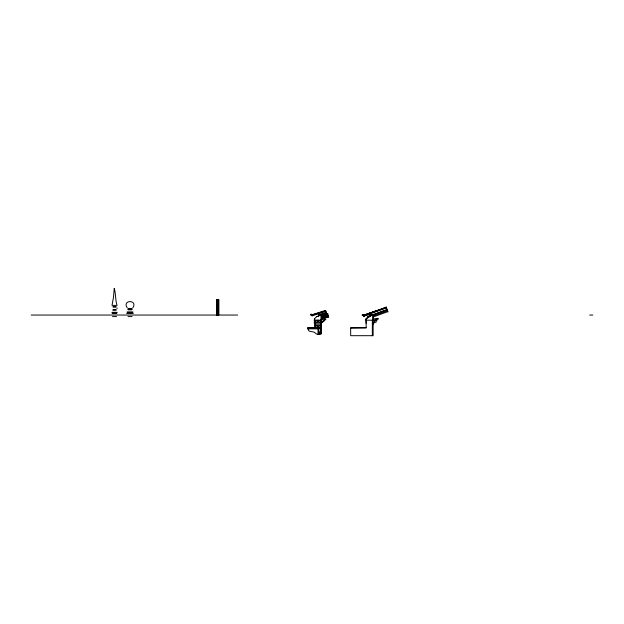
<?xml version="1.0" encoding="UTF-8"?>
<svg xmlns="http://www.w3.org/2000/svg" width="624" height="624" viewBox="0 0 624 624"><rect width="100%" height="100%" fill="white"/><g stroke="black" fill="none" stroke-linecap="round" stroke-linejoin="round"><path stroke-width="0.94" d="M320.993 315.253L321.36 314.683M369.034 314.995L369.447 316.15M370.469 316.025L366.155 318.919L366.054 320.206L374.884 320.206L376.717 318.365L378.284 318.365L378.284 319.09A1.154 1.154 0 0 0 377.302 319.823A0.889 0.889 0 0 1 376.483 320.432L376.015 322.319L374.392 322.319L372.973 324.301L372.973 320.206L374.416 318.809L376.116 318.809L376.116 319.769A1.349 1.349 0 0 0 375.001 320.853L374.962 321.087A1.053 1.053 0 0 1 374.104 321.867L372.349 322.842M314.301 320.424L314.449 318.887M366.046 327.639L350.672 327.85L350.672 335.689L373.129 335.689L373.129 322.803M116.992 308.716L116.992 307.952M307.905 328.895L308.724 330.611A2.246 2.246 0 0 0 309.403 331.141L310.783 331.508A17.878 17.878 0 0 0 311.298 331.578L313.747 332.023A3.58 3.58 0 0 1 314.215 332.241L316.391 333.856A3.643 3.643 0 0 0 318.014 334.355A5.733 5.733 0 0 0 319.262 334.3L320.635 328.84L307.889 328.84A11.193 11.193 0 0 1 307.702 327.904L313.895 327.795M132.733 307.967C138.481 299.512 121.555 299.512 127.304 307.967M314.488 318.794L316.54 316.75L318.825 315.947M320.627 315.409L326.524 313.303L327.218 315.518L321.922 317.187M320.993 320.424L322.639 318.778L324.402 318.778L324.402 319.73A1.349 1.349 0 0 0 323.271 320.915A1.053 1.053 0 0 1 322.39 321.836L322.39 322.265M372.247 315.409L373.339 314.317M372.481 314.699C374.049 316.15 371.647 313.63 372.505 315.448M323.294 318.778L321.251 320.167L321.227 333.793A16.505 16.505 0 0 1 320.697 333.965A10.78 10.78 0 0 1 319.488 334.269L319.262 334.3M370.492 316.072L368.3 316.906L366.062 318.872L366.054 323.302M363.574 315.487L386.225 307.18M363.597 315.565L386.272 307.312M369.72 313.591L386.35 307.531M363.8 316.118L386.474 307.866M369.884 315.011L370.118 314.925M370.438 315.565L387.075 309.504M387.161 309.746L369.689 316.142M373.542 315.806L387.512 310.721M373.542 316.852L387.847 311.641M369.4 316.251L367.177 317.164L372.575 315.097M363.441 315.143L377.146 310.534M363.55 315.432L376.241 310.853M370.703 313.669L363.659 316.204L362.957 314.675L362.232 315.58L362.294 314.66L363.191 314.652L363.808 316.157M370.867 314.886L370.445 315.549L369.845 313.981M370.64 315.315L371.225 315.104M369.065 314.941L369.86 314.995M321.251 333.785L321.407 322.748L322.858 321.836A1.763 1.763 0 0 0 323.7 321.524A0.975 0.975 0 0 0 324.106 320.915A1.256 1.256 0 0 1 324.628 320.135A2.27 2.27 0 0 1 325.705 319.73L325.705 318.778M311.836 314.769L325.619 310.424L326.446 313.053L318.817 315.463L318.279 313.864M311.922 315.065L325.705 310.721M325.939 311.454L312.008 315.845L311.368 314.285L310.604 315.159L310.705 314.246L311.602 314.27L312.156 315.799M326.297 312.593L318.919 314.925L319.059 315.385M319.012 315.237L326.399 312.905M316.594 316.711L318.848 316.001M321.922 315.838L326.836 314.285M321.922 316.859L327.124 315.221M320.635 333.988L320.635 320.167L315.471 322.748L320.635 322.748L315.471 320.167L315.471 327.904L320.635 325.33L315.471 325.33L320.635 327.904L307.687 327.803M321.376 322.772L321.438 322.764A0.959 0.959 0 0 0 322.124 322.265M321.922 317.312L328.263 315.9M321.922 318.318L328.481 316.859M321.922 318.638L328.544 317.156L327.725 313.459L321.922 314.753L321.922 320.206L314.543 320.167L314.543 318.895L314.543 320.424M369.681 316.15L369.33 315.37L370.219 315.401M113.014 306.68L116.056 306.68M113.014 307.047L116.056 307.047M128.341 308.701L131.695 308.701M128.029 309.013L132.007 309.013M127.951 309.395L132.085 309.395M113.014 309.629L116.056 309.629M128.24 309.832L131.797 309.832M112.819 310.229L116.243 310.229M127.124 311.899L132.912 311.899M112.078 312.312L116.984 312.312M127.124 312.468L132.912 312.468M112.078 312.725L116.984 312.725M112.211 313.498L116.852 313.498M126.688 313.49L133.349 313.49M31.2 315.042L237.658 315.042M589.649 315.042L592.8 315.042M112.468 316.594L116.594 316.594M127.951 316.594L132.085 316.594M320.635 320.424L321.251 320.424M320.635 322.015L321.251 322.015M314.301 323.177L314.301 320.44M315.471 324.035L320.635 324.035M350.672 327.951L366.155 327.951L366.155 318.919M318.014 334.363L318.053 328.84L319.418 334.277M371.881 314.317L372.973 315.409M320.627 314.683L321.36 315.409M370.204 314.941L370.367 315.362M386.147 306.961L387.956 311.93M369.587 313.232L370.539 315.806L369.876 313.966M363.472 315.214L363.823 316.196M319.145 313.591L319.652 315.198M319.012 314.028L319.262 314.816M318.31 313.856L318.895 315.705M373.542 319.66L373.542 314.707L372.606 315.003L372.606 320.206M372.349 320.206L372.349 335.689M321.126 320.424L321.126 322.015M320.993 315.042L320.962 322.015M320.798 320.424L320.798 322.015M314.543 320.167L314.543 327.904M218.767 315.042L218.767 299.559L216.739 299.559L216.754 315.042M218.642 299.559L218.642 315.042M218.252 299.559L218.252 315.042M218.072 299.559L218.072 315.042M217.456 299.559L217.456 315.042M217.277 299.559L217.277 315.042M216.887 299.559L216.817 315.042M114.223 288.616L113.451 297.492L112.008 305.393L117.062 305.393C115.409 301.08 115.651 291.47 114.223 288.616M318.053 320.167L317.569 320.549L318.536 320.549L318.053 320.167"/></g></svg>
